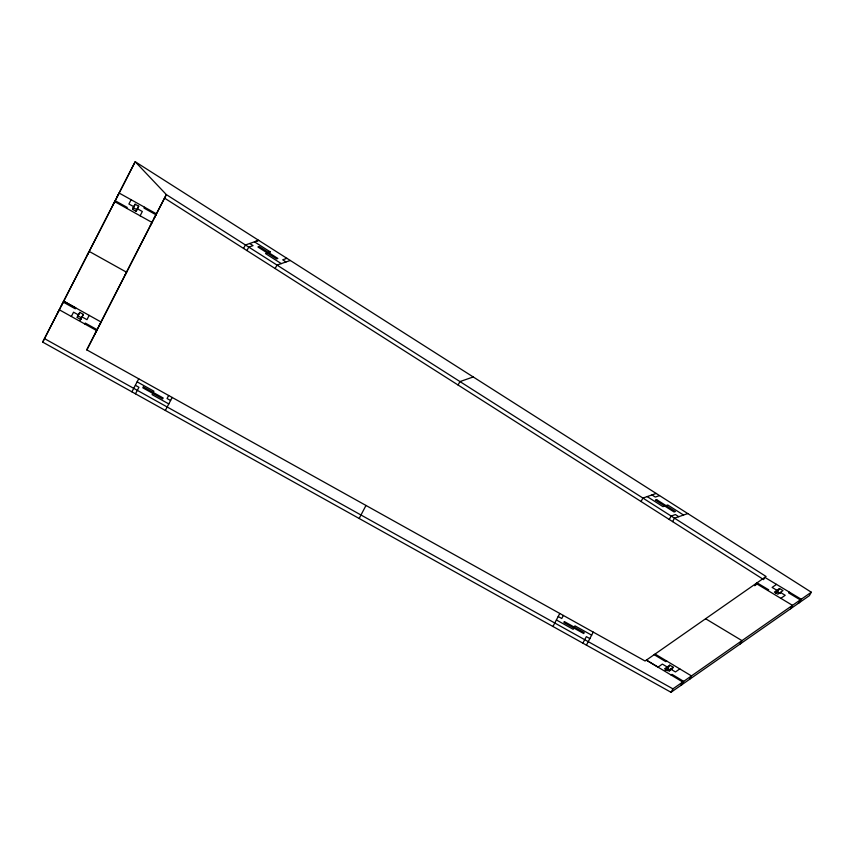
<?xml version="1.0" encoding="UTF-8"?>
<svg xmlns="http://www.w3.org/2000/svg" width="854" height="854" viewBox="0 0 854 854"><rect width="100%" height="100%" fill="white"/><g stroke="black" fill="none" stroke-linecap="round" stroke-linejoin="round"><path stroke-width="1.28" d="M42.7 342.112L135.188 161.716L811.3 592.217L809.378 595.644L671.02 692.284L42.7 342.112L135.188 161.716L166.338 194.605L766.091 576.493L645.101 661.007L86.873 349.905L166.338 194.605L150.165 225.904L152.087 222.467L114.746 201.651M71.352 316.492L73.551 312.19L78.483 314.945M126.702 208.323L127.171 207.405L115.215 200.743L112.824 205.088M131.1 199.729L128.901 204.021L133.843 206.775L132.551 209.059M79.785 312.393L77.18 317.496L80.735 319.471L83.34 314.379L79.785 312.393L77.202 317.229M135.145 204.223L132.53 209.326L136.085 211.301L138.69 206.209L135.145 204.223L133.864 206.519M80.543 319.503L81.418 317.805L77.863 315.831M135.903 211.333L136.768 209.636L133.224 207.661M84.77 323.976L85.24 323.058L97.196 329.729L94.815 334.074M89.168 315.372L86.969 319.674L82.037 316.919M140.131 215.806L142.33 211.504L137.387 208.75M144.518 207.202L144.059 208.12L156.015 214.781M86.692 349.937L149.557 227.089M138.732 378.792L131.9 391.826M152.781 393.374L152.129 394.644L168.857 403.963M153.24 392.456L153.891 391.196L137.163 381.866M168.644 395.466L167.064 398.53L170.619 400.515M172.188 397.441L165.356 410.464M365.992 505.451L359.16 518.474M559.786 613.46L552.954 626.484M563.341 615.435L561.761 618.509L558.217 616.535M573.824 628.032L573.173 629.302L556.445 619.983M574.294 627.124L574.945 625.854L591.673 635.173M593.242 632.109L586.41 645.133M117.222 196.495L119.144 193.057L156.485 213.874L154.094 218.218M87.343 254.876L89.264 251.439L126.605 272.255L124.684 275.693M61.403 305.572L63.794 301.227L75.75 307.899L75.28 308.806L63.324 302.145M57.464 313.258L59.396 309.821L96.737 330.637M136.106 211.045L138.69 206.209M80.116 320.357L83.34 314.379M99.213 325.47L101.135 322.043L63.794 301.227M135.455 393.801L138.946 387.3L135.402 385.314M243.529 248.407L245.45 244.981L258.709 240.358L254.46 241.831L270.248 251.887L268.498 252.496L259.136 246.539L257.876 246.977L276.6 258.901L277.87 258.463L268.498 252.496L270.248 251.887M246.881 250.542L248.802 247.105L253.051 245.632L249.699 243.497M275.105 268.519L277.027 265.082L290.296 260.47M458.064 385.005L459.986 381.578L473.244 376.956M641.012 501.501L642.934 498.074L656.192 493.452M582.855 643.147L586.356 636.646L589.9 638.621M669.237 519.478L671.159 516.04L675.407 514.567L678.759 516.702M672.589 521.613L674.511 518.175L687.78 513.564M665.255 670.411L667.177 666.985L662.373 664.092L658.018 667.134L646.361 660.121L682.741 682.015L680.819 685.442M666.12 669.814L667.839 668.607L669.771 665.181L673.23 667.262L671.949 669.547M669.355 671.351L670.636 669.066L675.45 671.959L679.805 668.906M671.02 692.284L672.941 688.858L811.3 592.217M681.748 684.801L683.67 681.364L672.013 674.35L671.084 675.002M689.541 679.346L691.462 675.92L655.082 654.036M754.829 585.748L756.11 583.463L792.501 605.347L790.569 608.774M755.758 585.107L757.039 582.812L768.696 589.826L767.767 590.466M763.551 579.652L764.832 577.368L801.223 599.252L799.291 602.689M740.055 644.065L741.977 640.628L705.596 618.744M775.656 592.601L776.937 590.317L772.123 587.424L776.489 584.382M775.87 593.146L777.599 591.939L779.521 588.513L782.979 590.594L777.813 594.203L774.354 592.121L779.521 588.513M798.373 603.33L800.294 599.903L788.637 592.889L789.566 592.249M666.728 661.049L665.81 661.69L654.153 654.676M669.771 665.181L664.593 668.789L668.052 670.87L673.23 667.262M780.844 598.334L785.2 595.291L780.396 592.398M267.238 252.944L265.487 253.553L281.276 263.608M286.944 258.335L282.695 259.808L286.047 261.943M659.544 495.587L655.296 497.071L651.944 494.936M664.722 506.038L662.971 506.646L647.183 496.59M665.981 505.6L667.743 504.981L683.531 515.037M44.621 338.686L672.941 688.858M777.599 591.939L780.193 593.509M667.839 668.607L670.433 670.166M164.416 198.043L763.049 579.204M143.323 386.926L142.853 387.844L162.698 398.903L163.157 397.985L143.323 386.926M564.377 621.595L563.907 622.502L583.741 633.561L584.211 632.654L564.377 621.595M656.619 499.633L655.36 500.07L674.084 511.994L675.354 511.557L656.619 499.633"/></g></svg>
